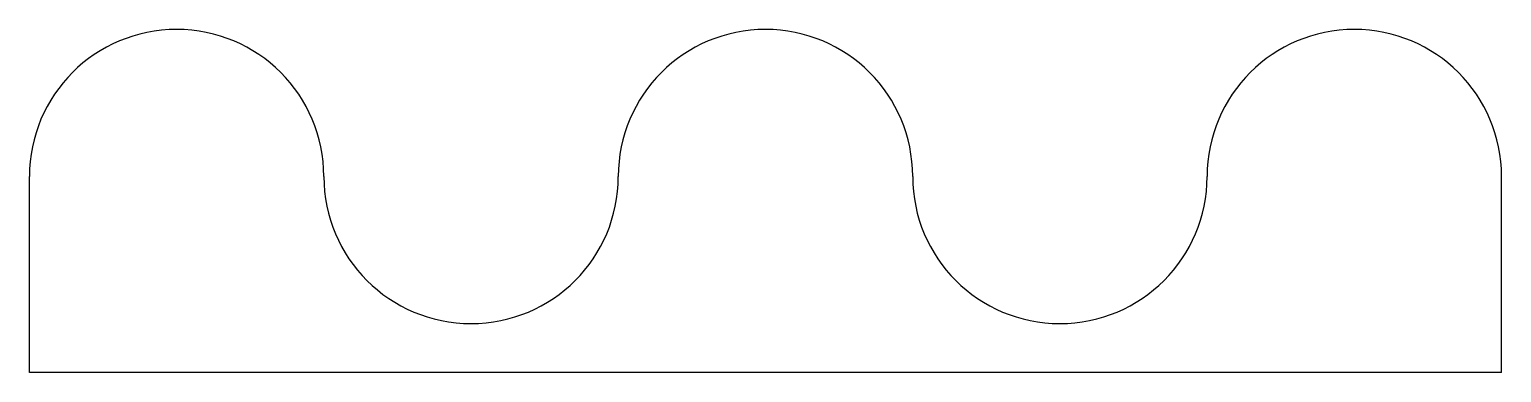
# Model space of a CAD drawing. Extents: x -11.6 to 18.4, y 0 to 7.
import ezdxf

# ---------------------------------------------------------------- set-up
doc = ezdxf.new("R2010")
doc.units = 0
doc.layers.add('VISIBLE', color=7, linetype='CONTINUOUS')

msp = doc.modelspace()

# ---------------------------------------------------------------- linework, layer by layer
at = {"layer": 'VISIBLE'}
for p, q in [((-11.62, 0), (-11.62, 4)), ((18.38, 0), (18.38, 4)), ((18.38, 0), (-11.62, 0))]:
    msp.add_line(p, q, dxfattribs=at)
for centre, start, end in [((-8.62, 4), 0, 180), ((3.38, 4), 0, 180), ((15.38, 4), 0, 180), ((-2.62, 4), 180, 0), ((9.38, 4), 180, 0)]:
    msp.add_arc(centre, 3, start, end, dxfattribs=at)

doc.saveas('drawing.dxf')
